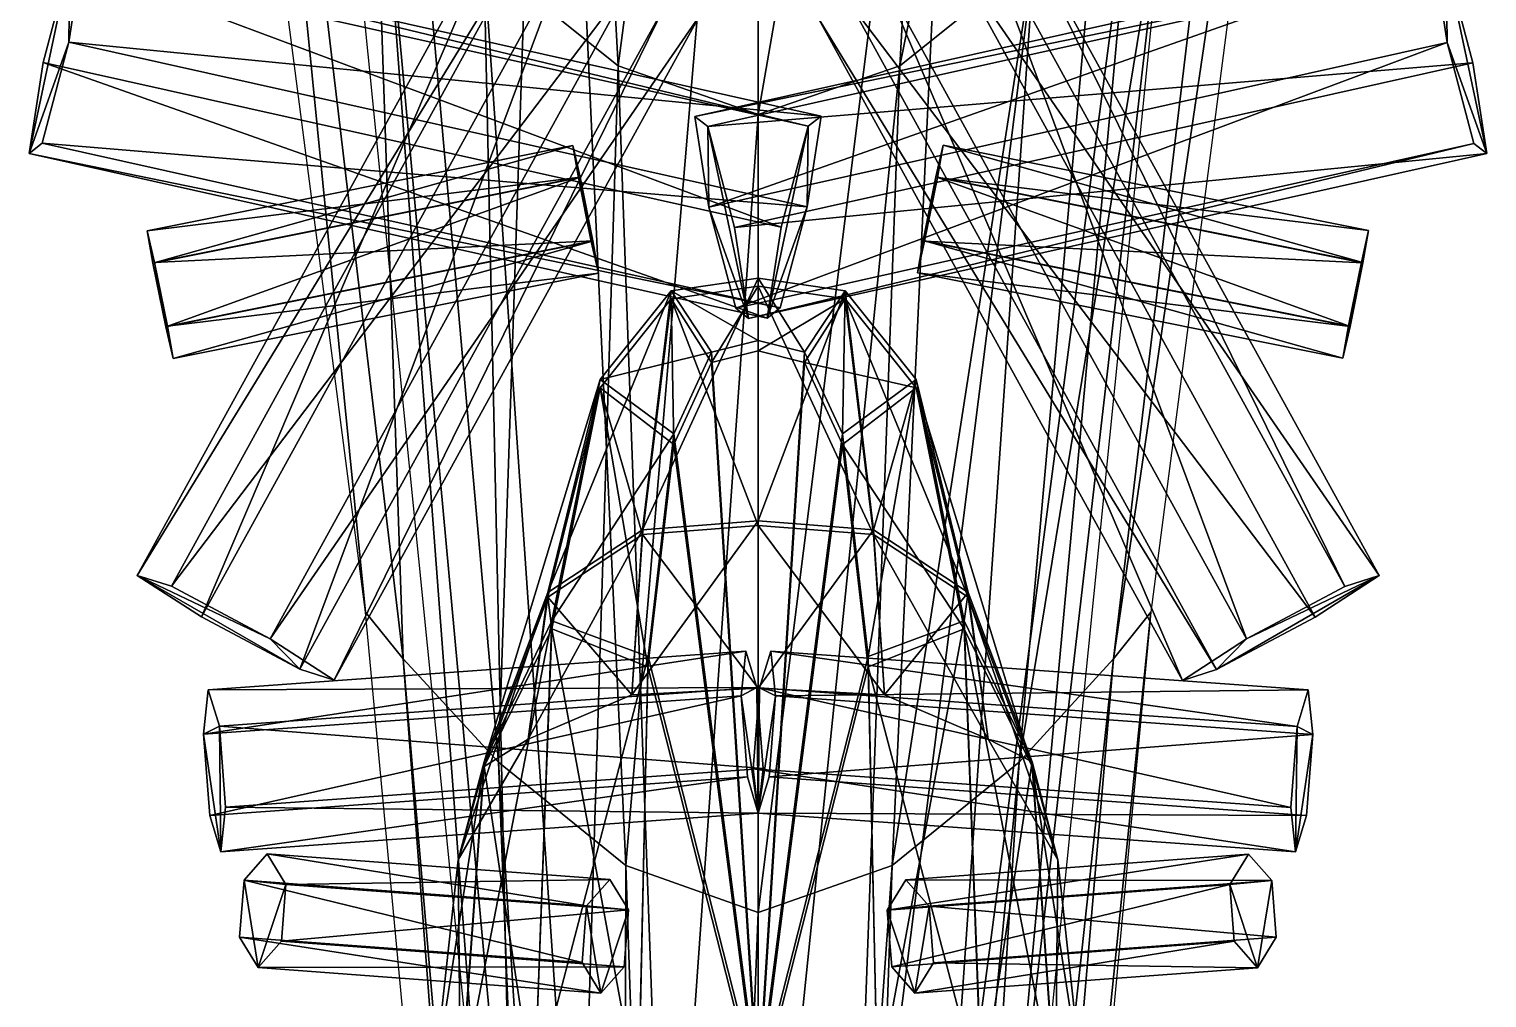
# Model space of a CAD drawing. Header units: metres. Extents: x -2.13 to 2.13, y -3.02 to 3.
# Drawn here: x -0.672 to 0.672, y 0.069 to 0.962 of the extents above; entities that cross this region are included whole.
import ezdxf

# ---------------------------------------------------------------- set-up
doc = ezdxf.new("R2010")
doc.units = ezdxf.units.M

msp = doc.modelspace()

# ---------------------------------------------------------------- linework, layer by layer
at = {"layer": 'Body'}
for points in [[(-0.3618, 0.4244, 0.0003), (-0.5693, 2.0205, -0.0227), (-0.5146, 1.961, 0.0622)], [(0.3276, 0.3811, 0.0547), (0.5693, 2.0205, -0.0227), (0.3618, 0.4244, 0.0003)], [(0.3276, 0.3811, 0.0547), (0.5155, 1.961, 0.0622), (0.5693, 2.0205, -0.0227)], [(-0.3271, 0.3811, 0.0547), (-0.5146, 1.961, 0.0622), (-0.3761, 1.83, 0.249)], [(-0.3618, 0.4244, 0.0003), (-0.5146, 1.961, 0.0622), (-0.3271, 0.3811, 0.0547)], [(0.2405, 0.2859, 0.1743), (0.5155, 1.961, 0.0622), (0.3276, 0.3811, 0.0547)], [(0.2405, 0.2859, 0.1743), (0.3784, 1.83, 0.249), (0.5155, 1.961, 0.0622)], [(-0.2391, 0.2859, 0.1743), (-0.3761, 1.83, 0.249), (-0.1919, 1.699, 0.4359)], [(-0.3271, 0.3811, 0.0547), (-0.3761, 1.83, 0.249), (-0.2391, 0.2859, 0.1743)], [(0.1236, 0.1907, 0.294), (0.3784, 1.83, 0.249), (0.2405, 0.2859, 0.1743)], [(0.1236, 0.1907, 0.294), (0.1944, 1.699, 0.4359), (0.3784, 1.83, 0.249)], [(-0.2391, 0.2859, 0.1743), (-0.1919, 1.699, 0.4359), (-0.122, 0.1907, 0.294)], [(-0.122, 0.1907, 0.294), (-0.1919, 1.699, 0.4359), (0, 1.6394, 0.5208)], [(0, 0.1474, 0.3484), (0.1944, 1.699, 0.4359), (0.1236, 0.1907, 0.294)], [(0, 0.1474, 0.3484), (0, 1.6394, 0.5208), (0.1944, 1.699, 0.4359)], [(-0.122, 0.1907, 0.294), (0, 1.6394, 0.5208), (0, 0.1474, 0.3484)], [(-0.1922, -1.3904, -0.0412), (-0.3618, 0.4244, 0.0003), (-0.3271, 0.3811, 0.0547)], [(0.1741, -1.4123, -0.0199), (0.3618, 0.4244, 0.0003), (0.1922, -1.3904, -0.0412)], [(0.1741, -1.4123, -0.0199), (0.3276, 0.3811, 0.0547), (0.3618, 0.4244, 0.0003)], [(-0.1738, -1.4123, -0.0199), (-0.3271, 0.3811, 0.0547), (-0.2391, 0.2859, 0.1743)], [(-0.1922, -1.3904, -0.0412), (-0.3271, 0.3811, 0.0547), (-0.1738, -1.4123, -0.0199)], [(0.1278, -1.4605, 0.0268), (0.3276, 0.3811, 0.0547), (0.1741, -1.4123, -0.0199)], [(0.1278, -1.4605, 0.0268), (0.2405, 0.2859, 0.1743), (0.3276, 0.3811, 0.0547)], [(-0.127, -1.4605, 0.0268), (-0.2391, 0.2859, 0.1743), (-0.122, 0.1907, 0.294)], [(-0.1738, -1.4123, -0.0199), (-0.2391, 0.2859, 0.1743), (-0.127, -1.4605, 0.0268)], [(0.0656, -1.5086, 0.0736), (0.2405, 0.2859, 0.1743), (0.1278, -1.4605, 0.0268)], [(0.0656, -1.5086, 0.0736), (0.1236, 0.1907, 0.294), (0.2405, 0.2859, 0.1743)], [(-0.127, -1.4605, 0.0268), (-0.122, 0.1907, 0.294), (-0.0648, -1.5086, 0.0736)], [(-0.0648, -1.5086, 0.0736), (-0.122, 0.1907, 0.294), (0, 0.1474, 0.3484)], [(0, -1.5305, 0.0948), (0.1236, 0.1907, 0.294), (0.0656, -1.5086, 0.0736)], [(0, -1.5305, 0.0948), (0, 0.1474, 0.3484), (0.1236, 0.1907, 0.294)], [(-0.0648, -1.5086, 0.0736), (0, 0.1474, 0.3484), (0, -1.5305, 0.0948)]]:
    msp.add_3dface(points, dxfattribs=at)
at = {"layer": 'Crystal 12'}
for points in [[(-0.5721, 0.4582, -0.1003), (-0.2354, 1.0703, -0.1449), (-0.2038, 1.0602, -0.0453)], [(-0.513, 0.42, -0.1782), (-0.2354, 1.0703, -0.1449), (-0.5721, 0.4582, -0.1003)], [(-0.513, 0.42, -0.1782), (-0.1763, 1.0321, -0.2228), (-0.2354, 1.0703, -0.1449)], [(-0.5721, 0.4582, -0.1003), (-0.2038, 1.0602, -0.0453), (-0.5405, 0.4481, -0.0007)], [(-0.5405, 0.4481, -0.0007), (-0.2038, 1.0602, -0.0453), (-0.1131, 1.0119, -0.0236)], [(-0.4223, 0.3717, -0.1566), (-0.1763, 1.0321, -0.2228), (-0.513, 0.42, -0.1782)], [(-0.4223, 0.3717, -0.1566), (-0.0856, 0.9838, -0.2012), (-0.1763, 1.0321, -0.2228)], [(-0.5405, 0.4481, -0.0007), (-0.1131, 1.0119, -0.0236), (-0.4498, 0.3998, 0.021)], [(-0.4498, 0.3998, 0.021), (-0.1131, 1.0119, -0.0236), (-0.054, 0.9737, -0.1015)], [(-0.3907, 0.3616, -0.0569), (-0.0856, 0.9838, -0.2012), (-0.4223, 0.3717, -0.1566)], [(-0.3907, 0.3616, -0.0569), (-0.054, 0.9737, -0.1015), (-0.0856, 0.9838, -0.2012)], [(-0.4498, 0.3998, 0.021), (-0.054, 0.9737, -0.1015), (-0.3907, 0.3616, -0.0569)], [(-0.4498, 0.3998, 0.021), (-0.5721, 0.4582, -0.1003), (-0.5405, 0.4481, -0.0007)], [(-0.4223, 0.3717, -0.1566), (-0.5721, 0.4582, -0.1003), (-0.4498, 0.3998, 0.021)], [(-0.513, 0.42, -0.1782), (-0.5721, 0.4582, -0.1003), (-0.4223, 0.3717, -0.1566)], [(-0.4498, 0.3998, 0.021), (-0.3907, 0.3616, -0.0569), (-0.4223, 0.3717, -0.1566)]]:
    msp.add_3dface(points, dxfattribs=at)
at = {"layer": 'Crystal 13'}
for points in [[(-0.5629, 0.7756, -0.1216), (-0.1707, 0.8544, -0.1277), (-0.1641, 0.8253, -0.0756)], [(-0.5577, 0.7459, -0.1735), (-0.1707, 0.8544, -0.1277), (-0.5629, 0.7756, -0.1216)], [(-0.5577, 0.7459, -0.1735), (-0.1656, 0.8246, -0.1795), (-0.1707, 0.8544, -0.1277)], [(-0.1707, 0.8544, -0.1277), (-0.1656, 0.8246, -0.1795), (-0.1641, 0.8253, -0.0756)], [(-0.5629, 0.7756, -0.1216), (-0.1641, 0.8253, -0.0756), (-0.5562, 0.7465, -0.0696)], [(-0.5459, 0.6871, -0.1733), (-0.1656, 0.8246, -0.1795), (-0.5577, 0.7459, -0.1735)], [(-0.5562, 0.7465, -0.0696), (-0.1641, 0.8253, -0.0756), (-0.1523, 0.7664, -0.0754)], [(-0.5459, 0.6871, -0.1733), (-0.1538, 0.7658, -0.1793), (-0.1656, 0.8246, -0.1795)], [(-0.1656, 0.8246, -0.1795), (-0.1471, 0.7367, -0.1273), (-0.1641, 0.8253, -0.0756)], [(-0.1471, 0.7367, -0.1273), (-0.1656, 0.8246, -0.1795), (-0.1538, 0.7658, -0.1793)], [(-0.1523, 0.7664, -0.0754), (-0.1641, 0.8253, -0.0756), (-0.1471, 0.7367, -0.1273)], [(-0.5629, 0.7756, -0.1216), (-0.5562, 0.7465, -0.0696), (-0.5577, 0.7459, -0.1735)], [(-0.5562, 0.7465, -0.0696), (-0.1523, 0.7664, -0.0754), (-0.5444, 0.6877, -0.0694)], [(-0.5392, 0.658, -0.1212), (-0.1538, 0.7658, -0.1793), (-0.5459, 0.6871, -0.1733)], [(-0.5444, 0.6877, -0.0694), (-0.1523, 0.7664, -0.0754), (-0.1471, 0.7367, -0.1273)], [(-0.5392, 0.658, -0.1212), (-0.1471, 0.7367, -0.1273), (-0.1538, 0.7658, -0.1793)], [(-0.5577, 0.7459, -0.1735), (-0.5562, 0.7465, -0.0696), (-0.5392, 0.658, -0.1212)], [(-0.5392, 0.658, -0.1212), (-0.5459, 0.6871, -0.1733), (-0.5577, 0.7459, -0.1735)], [(-0.5392, 0.658, -0.1212), (-0.5562, 0.7465, -0.0696), (-0.5444, 0.6877, -0.0694)], [(-0.5444, 0.6877, -0.0694), (-0.1471, 0.7367, -0.1273), (-0.5392, 0.658, -0.1212)]]:
    msp.add_3dface(points, dxfattribs=at)
at = {"layer": 'Crystal 18'}
for points in [[(-0.5111, 0.3117, -0.1342), (-0.0114, 0.3884, -0.1296), (-0.5067, 0.3527, -0.0716)], [(-0.5111, 0.3117, -0.1342), (-0.0157, 0.3473, -0.1922), (-0.0114, 0.3884, -0.1296)], [(-0.5067, 0.3527, -0.0716), (-0.0114, 0.3884, -0.1296), (-0.0012, 0.3548, -0.0634)], [(-0.0114, 0.3884, -0.1296), (-0.0157, 0.3473, -0.1922), (-0.0012, 0.3548, -0.0634)], [(-0.5067, 0.3527, -0.0716), (-0.4965, 0.3191, -0.0053), (-0.5111, 0.3117, -0.1342)], [(-0.5067, 0.3527, -0.0716), (-0.0012, 0.3548, -0.0634), (-0.4965, 0.3191, -0.0053)], [(-0.4965, 0.3191, -0.0053), (-0.0012, 0.3548, -0.0634), (0.0046, 0.2801, -0.0597)], [(-0.0157, 0.3473, -0.1922), (0.0002, 0.239, -0.1223), (-0.0012, 0.3548, -0.0634)], [(0.0046, 0.2801, -0.0597), (-0.0012, 0.3548, -0.0634), (0.0002, 0.239, -0.1223)], [(-0.5053, 0.237, -0.1305), (-0.0157, 0.3473, -0.1922), (-0.5111, 0.3117, -0.1342)], [(-0.5053, 0.237, -0.1305), (-0.0099, 0.2726, -0.1885), (-0.0157, 0.3473, -0.1922)], [(0.0002, 0.239, -0.1223), (-0.0157, 0.3473, -0.1922), (-0.0099, 0.2726, -0.1885)], [(-0.5111, 0.3117, -0.1342), (-0.4965, 0.3191, -0.0053), (-0.4951, 0.2034, -0.0642)], [(-0.4951, 0.2034, -0.0642), (-0.5053, 0.237, -0.1305), (-0.5111, 0.3117, -0.1342)], [(-0.4965, 0.3191, -0.0053), (0.0046, 0.2801, -0.0597), (-0.4907, 0.2445, -0.0017)], [(-0.4951, 0.2034, -0.0642), (-0.4965, 0.3191, -0.0053), (-0.4907, 0.2445, -0.0017)], [(-0.4951, 0.2034, -0.0642), (-0.0099, 0.2726, -0.1885), (-0.5053, 0.237, -0.1305)], [(-0.4951, 0.2034, -0.0642), (0.0002, 0.239, -0.1223), (-0.0099, 0.2726, -0.1885)], [(-0.4907, 0.2445, -0.0017), (0.0046, 0.2801, -0.0597), (0.0002, 0.239, -0.1223)], [(-0.4907, 0.2445, -0.0017), (0.0002, 0.239, -0.1223), (-0.4951, 0.2034, -0.0642)]]:
    msp.add_3dface(points, dxfattribs=at)
at = {"layer": 'Crystal 19'}
for points in [[(-0.4523, 0.2014, -0.1732), (-0.158, 0.1536, 0.0175), (-0.4737, 0.1772, -0.1318)], [(-0.4523, 0.2014, -0.1732), (-0.4737, 0.1772, -0.1318), (-0.4351, 0.1734, -0.2141)], [(-0.4523, 0.2014, -0.1732), (-0.1367, 0.1779, -0.0238), (-0.158, 0.1536, 0.0175)], [(-0.4351, 0.1734, -0.2141), (-0.1367, 0.1779, -0.0238), (-0.4523, 0.2014, -0.1732)], [(-0.4737, 0.1772, -0.1318), (-0.1622, 0.1013, 0.018), (-0.4778, 0.1248, -0.1314)], [(-0.4606, 0.0968, -0.1723), (-0.4737, 0.1772, -0.1318), (-0.4778, 0.1248, -0.1314)], [(-0.4737, 0.1772, -0.1318), (-0.158, 0.1536, 0.0175), (-0.1622, 0.1013, 0.018)], [(-0.4351, 0.1734, -0.2141), (-0.4737, 0.1772, -0.1318), (-0.4606, 0.0968, -0.1723)], [(-0.4351, 0.1734, -0.2141), (-0.1194, 0.1498, -0.0647), (-0.1367, 0.1779, -0.0238)], [(-0.1367, 0.1779, -0.0238), (-0.1194, 0.1498, -0.0647), (-0.158, 0.1536, 0.0175)], [(-0.4606, 0.0968, -0.1723), (-0.4392, 0.1211, -0.2136), (-0.4351, 0.1734, -0.2141)], [(-0.4392, 0.1211, -0.2136), (-0.1194, 0.1498, -0.0647), (-0.4351, 0.1734, -0.2141)], [(-0.4392, 0.1211, -0.2136), (-0.1235, 0.0975, -0.0642), (-0.1194, 0.1498, -0.0647)], [(-0.1622, 0.1013, 0.018), (-0.158, 0.1536, 0.0175), (-0.1449, 0.0732, -0.0229)], [(-0.1194, 0.1498, -0.0647), (-0.1449, 0.0732, -0.0229), (-0.158, 0.1536, 0.0175)], [(-0.1449, 0.0732, -0.0229), (-0.1194, 0.1498, -0.0647), (-0.1235, 0.0975, -0.0642)], [(-0.4778, 0.1248, -0.1314), (-0.1449, 0.0732, -0.0229), (-0.4606, 0.0968, -0.1723)], [(-0.4778, 0.1248, -0.1314), (-0.1622, 0.1013, 0.018), (-0.1449, 0.0732, -0.0229)], [(-0.4606, 0.0968, -0.1723), (-0.1235, 0.0975, -0.0642), (-0.4392, 0.1211, -0.2136)], [(-0.4606, 0.0968, -0.1723), (-0.1449, 0.0732, -0.0229), (-0.1235, 0.0975, -0.0642)]]:
    msp.add_3dface(points, dxfattribs=at)
at = {"layer": 'Crystal 21'}
for points in [[(0.4519, 0.2013, -0.1732), (0.119, 0.1497, -0.0647), (0.4346, 0.1732, -0.2141)], [(0.4519, 0.2013, -0.1732), (0.1362, 0.1777, -0.0238), (0.119, 0.1497, -0.0647)], [(0.4733, 0.177, -0.1318), (0.1362, 0.1777, -0.0238), (0.4519, 0.2013, -0.1732)], [(0.4519, 0.2013, -0.1732), (0.4346, 0.1732, -0.2141), (0.4733, 0.177, -0.1318)], [(0.1362, 0.1777, -0.0238), (0.1576, 0.1534, 0.0175), (0.119, 0.1497, -0.0647)], [(0.4733, 0.177, -0.1318), (0.1576, 0.1534, 0.0175), (0.1362, 0.1777, -0.0238)], [(0.4774, 0.1247, -0.1314), (0.1576, 0.1534, 0.0175), (0.4733, 0.177, -0.1318)], [(0.4733, 0.177, -0.1318), (0.4346, 0.1732, -0.2141), (0.4601, 0.0966, -0.1723)], [(0.4601, 0.0966, -0.1723), (0.4774, 0.1247, -0.1314), (0.4733, 0.177, -0.1318)], [(0.4346, 0.1732, -0.2141), (0.119, 0.1497, -0.0647), (0.1231, 0.0973, -0.0642)], [(0.4346, 0.1732, -0.2141), (0.1231, 0.0973, -0.0642), (0.4388, 0.1209, -0.2136)], [(0.4601, 0.0966, -0.1723), (0.4346, 0.1732, -0.2141), (0.4388, 0.1209, -0.2136)], [(0.1576, 0.1534, 0.0175), (0.1445, 0.073, -0.0229), (0.119, 0.1497, -0.0647)], [(0.1231, 0.0973, -0.0642), (0.119, 0.1497, -0.0647), (0.1445, 0.073, -0.0229)], [(0.1445, 0.073, -0.0229), (0.1576, 0.1534, 0.0175), (0.1617, 0.1011, 0.018)], [(0.4774, 0.1247, -0.1314), (0.1617, 0.1011, 0.018), (0.1576, 0.1534, 0.0175)], [(0.4601, 0.0966, -0.1723), (0.1617, 0.1011, 0.018), (0.4774, 0.1247, -0.1314)], [(0.4388, 0.1209, -0.2136), (0.1231, 0.0973, -0.0642), (0.1445, 0.073, -0.0229)], [(0.4388, 0.1209, -0.2136), (0.1445, 0.073, -0.0229), (0.4601, 0.0966, -0.1723)], [(0.4601, 0.0966, -0.1723), (0.1445, 0.073, -0.0229), (0.1617, 0.1011, 0.018)]]:
    msp.add_3dface(points, dxfattribs=at)
at = {"layer": 'Crystal 24'}
for points in [[(0.4967, 0.319, -0.005), (0.0014, 0.3546, -0.063), (0.0116, 0.3882, -0.1293)], [(0.0116, 0.3882, -0.1293), (0.0014, 0.3546, -0.063), (0.0159, 0.3472, -0.1919)], [(0.5069, 0.3526, -0.0713), (0.0116, 0.3882, -0.1293), (0.0159, 0.3472, -0.1919)], [(0.4967, 0.319, -0.005), (0.0116, 0.3882, -0.1293), (0.5069, 0.3526, -0.0713)], [(0.4909, 0.2443, -0.0013), (-0.0044, 0.28, -0.0593), (0.0014, 0.3546, -0.063)], [(0, 0.2389, -0.1219), (0.0014, 0.3546, -0.063), (-0.0044, 0.28, -0.0593)], [(0.0014, 0.3546, -0.063), (0, 0.2389, -0.1219), (0.0159, 0.3472, -0.1919)], [(0.4909, 0.2443, -0.0013), (0.0014, 0.3546, -0.063), (0.4967, 0.319, -0.005)], [(0.5069, 0.3526, -0.0713), (0.0159, 0.3472, -0.1919), (0.5113, 0.3115, -0.1339)], [(0.5069, 0.3526, -0.0713), (0.5113, 0.3115, -0.1339), (0.4967, 0.319, -0.005)], [(0.0101, 0.2725, -0.1882), (0.0159, 0.3472, -0.1919), (0, 0.2389, -0.1219)], [(0.5113, 0.3115, -0.1339), (0.0159, 0.3472, -0.1919), (0.0101, 0.2725, -0.1882)], [(0.5113, 0.3115, -0.1339), (0.0101, 0.2725, -0.1882), (0.5055, 0.2369, -0.1302)], [(0.4953, 0.2033, -0.0639), (0.4909, 0.2443, -0.0013), (0.4967, 0.319, -0.005)], [(0.4967, 0.319, -0.005), (0.5113, 0.3115, -0.1339), (0.4953, 0.2033, -0.0639)], [(0.4953, 0.2033, -0.0639), (0.5113, 0.3115, -0.1339), (0.5055, 0.2369, -0.1302)], [(0.4953, 0.2033, -0.0639), (-0.0044, 0.28, -0.0593), (0.4909, 0.2443, -0.0013)], [(0.4953, 0.2033, -0.0639), (0, 0.2389, -0.1219), (-0.0044, 0.28, -0.0593)], [(0.5055, 0.2369, -0.1302), (0.0101, 0.2725, -0.1882), (0, 0.2389, -0.1219)], [(0.5055, 0.2369, -0.1302), (0, 0.2389, -0.1219), (0.4953, 0.2033, -0.0639)]]:
    msp.add_3dface(points, dxfattribs=at)
at = {"layer": 'Crystal 28'}
for points in [[(0.556, 0.7468, -0.0691), (0.1638, 0.8255, -0.0751), (0.1705, 0.8546, -0.1272)], [(0.1705, 0.8546, -0.1272), (0.1638, 0.8255, -0.0751), (0.1653, 0.8249, -0.179)], [(0.5626, 0.7759, -0.1211), (0.1705, 0.8546, -0.1272), (0.1653, 0.8249, -0.179)], [(0.556, 0.7468, -0.0691), (0.1705, 0.8546, -0.1272), (0.5626, 0.7759, -0.1211)], [(0.1468, 0.737, -0.1268), (0.1638, 0.8255, -0.0751), (0.152, 0.7667, -0.0749)], [(0.1638, 0.8255, -0.0751), (0.1468, 0.737, -0.1268), (0.1653, 0.8249, -0.179)], [(0.1535, 0.7661, -0.1788), (0.1653, 0.8249, -0.179), (0.1468, 0.737, -0.1268)], [(0.5441, 0.688, -0.0689), (0.152, 0.7667, -0.0749), (0.1638, 0.8255, -0.0751)], [(0.5574, 0.7462, -0.173), (0.1653, 0.8249, -0.179), (0.1535, 0.7661, -0.1788)], [(0.5441, 0.688, -0.0689), (0.1638, 0.8255, -0.0751), (0.556, 0.7468, -0.0691)], [(0.5626, 0.7759, -0.1211), (0.1653, 0.8249, -0.179), (0.5574, 0.7462, -0.173)], [(0.539, 0.6583, -0.1207), (0.1468, 0.737, -0.1268), (0.152, 0.7667, -0.0749)], [(0.5456, 0.6874, -0.1728), (0.1535, 0.7661, -0.1788), (0.1468, 0.737, -0.1268)], [(0.539, 0.6583, -0.1207), (0.152, 0.7667, -0.0749), (0.5441, 0.688, -0.0689)], [(0.5574, 0.7462, -0.173), (0.1535, 0.7661, -0.1788), (0.5456, 0.6874, -0.1728)], [(0.5626, 0.7759, -0.1211), (0.5574, 0.7462, -0.173), (0.556, 0.7468, -0.0691)], [(0.556, 0.7468, -0.0691), (0.5574, 0.7462, -0.173), (0.539, 0.6583, -0.1207)], [(0.539, 0.6583, -0.1207), (0.5441, 0.688, -0.0689), (0.556, 0.7468, -0.0691)], [(0.539, 0.6583, -0.1207), (0.5574, 0.7462, -0.173), (0.5456, 0.6874, -0.1728)], [(0.5456, 0.6874, -0.1728), (0.1468, 0.737, -0.1268), (0.539, 0.6583, -0.1207)]]:
    msp.add_3dface(points, dxfattribs=at)
at = {"layer": 'Crystal 39'}
for points in [[(0.6222, 1.0331, -0.1753), (-0.0582, 0.8812, -0.1113), (-0.0453, 0.7975, -0.1733)], [(0.6341, 1.0237, -0.0714), (-0.0582, 0.8812, -0.1113), (0.6222, 1.0331, -0.1753)], [(0.6341, 1.0237, -0.0714), (-0.0463, 0.8718, -0.0074), (-0.0582, 0.8812, -0.1113)], [(0.6588, 0.9306, -0.0295), (-0.0463, 0.8718, -0.0074), (0.6341, 1.0237, -0.0714)], [(0.6222, 1.0331, -0.1753), (-0.0453, 0.7975, -0.1733), (0.635, 0.9494, -0.2374)], [(0.6222, 1.0331, -0.1753), (0.635, 0.9494, -0.2374), (0.6341, 1.0237, -0.0714)], [(0.6341, 1.0237, -0.0714), (0.635, 0.9494, -0.2374), (0.6716, 0.8469, -0.0916)], [(0.6716, 0.8469, -0.0916), (0.6588, 0.9306, -0.0295), (0.6341, 1.0237, -0.0714)], [(0.635, 0.9494, -0.2374), (-0.0453, 0.7975, -0.1733), (-0.0206, 0.7044, -0.1315)], [(0.635, 0.9494, -0.2374), (-0.0206, 0.7044, -0.1315), (0.6597, 0.8563, -0.1955)], [(0.6716, 0.8469, -0.0916), (0.635, 0.9494, -0.2374), (0.6597, 0.8563, -0.1955)], [(0.6588, 0.9306, -0.0295), (-0.0216, 0.7787, 0.0345), (-0.0463, 0.8718, -0.0074)], [(0.6716, 0.8469, -0.0916), (-0.0216, 0.7787, 0.0345), (0.6588, 0.9306, -0.0295)], [(-0.0582, 0.8812, -0.1113), (-0.0463, 0.8718, -0.0074), (-0.0453, 0.7975, -0.1733)], [(-0.0087, 0.695, -0.0276), (-0.0463, 0.8718, -0.0074), (-0.0216, 0.7787, 0.0345)], [(-0.0463, 0.8718, -0.0074), (-0.0087, 0.695, -0.0276), (-0.0453, 0.7975, -0.1733)], [(0.6716, 0.8469, -0.0916), (-0.0087, 0.695, -0.0276), (-0.0216, 0.7787, 0.0345)], [(0.6597, 0.8563, -0.1955), (-0.0206, 0.7044, -0.1315), (-0.0087, 0.695, -0.0276)], [(0.6597, 0.8563, -0.1955), (-0.0087, 0.695, -0.0276), (0.6716, 0.8469, -0.0916)], [(-0.0206, 0.7044, -0.1315), (-0.0453, 0.7975, -0.1733), (-0.0087, 0.695, -0.0276)]]:
    msp.add_3dface(points, dxfattribs=at)
at = {"layer": 'Crystal 40'}
for points in [[(0.5723, 0.458, -0.1001), (0.2357, 1.0701, -0.1447), (0.1766, 1.0319, -0.2226)], [(0.5407, 0.4479, -0.0004), (0.2041, 1.06, -0.045), (0.2357, 1.0701, -0.1447)], [(0.5407, 0.4479, -0.0004), (0.2357, 1.0701, -0.1447), (0.5723, 0.458, -0.1001)], [(0.4501, 0.3996, 0.0212), (0.1134, 1.0117, -0.0234), (0.2041, 1.06, -0.045)], [(0.4501, 0.3996, 0.0212), (0.2041, 1.06, -0.045), (0.5407, 0.4479, -0.0004)], [(0.5133, 0.4198, -0.178), (0.1766, 1.0319, -0.2226), (0.0859, 0.9836, -0.2009)], [(0.5723, 0.458, -0.1001), (0.1766, 1.0319, -0.2226), (0.5133, 0.4198, -0.178)], [(0.391, 0.3614, -0.0567), (0.0543, 0.9735, -0.1013), (0.1134, 1.0117, -0.0234)], [(0.391, 0.3614, -0.0567), (0.1134, 1.0117, -0.0234), (0.4501, 0.3996, 0.0212)], [(0.4226, 0.3715, -0.1563), (0.0859, 0.9836, -0.2009), (0.0543, 0.9735, -0.1013)], [(0.5133, 0.4198, -0.178), (0.0859, 0.9836, -0.2009), (0.4226, 0.3715, -0.1563)], [(0.4226, 0.3715, -0.1563), (0.0543, 0.9735, -0.1013), (0.391, 0.3614, -0.0567)], [(0.5723, 0.458, -0.1001), (0.4226, 0.3715, -0.1563), (0.4501, 0.3996, 0.0212)], [(0.5133, 0.4198, -0.178), (0.4226, 0.3715, -0.1563), (0.5723, 0.458, -0.1001)], [(0.4501, 0.3996, 0.0212), (0.5407, 0.4479, -0.0004), (0.5723, 0.458, -0.1001)], [(0.4501, 0.3996, 0.0212), (0.4226, 0.3715, -0.1563), (0.391, 0.3614, -0.0567)]]:
    msp.add_3dface(points, dxfattribs=at)
at = {"layer": 'Crystal 9'}
for points in [[(-0.6718, 0.8471, -0.0919), (-0.6342, 1.0239, -0.0716), (-0.6589, 0.9308, -0.0298)], [(-0.6352, 0.9496, -0.2376), (-0.6342, 1.0239, -0.0716), (-0.6718, 0.8471, -0.0919)], [(-0.6342, 1.0239, -0.0716), (0.0214, 0.779, 0.0342), (-0.6589, 0.9308, -0.0298)], [(-0.6352, 0.9496, -0.2376), (0.058, 0.8815, -0.1115), (-0.6224, 1.0333, -0.1755)], [(-0.6224, 1.0333, -0.1755), (-0.6342, 1.0239, -0.0716), (-0.6352, 0.9496, -0.2376)], [(-0.6224, 1.0333, -0.1755), (0.0461, 0.8721, -0.0076), (-0.6342, 1.0239, -0.0716)], [(-0.6342, 1.0239, -0.0716), (0.0461, 0.8721, -0.0076), (0.0214, 0.779, 0.0342)], [(-0.6224, 1.0333, -0.1755), (0.058, 0.8815, -0.1115), (0.0461, 0.8721, -0.0076)], [(-0.6718, 0.8471, -0.0919), (-0.6599, 0.8565, -0.1958), (-0.6352, 0.9496, -0.2376)], [(-0.6599, 0.8565, -0.1958), (0.0451, 0.7978, -0.1736), (-0.6352, 0.9496, -0.2376)], [(-0.6352, 0.9496, -0.2376), (0.0451, 0.7978, -0.1736), (0.058, 0.8815, -0.1115)], [(-0.6589, 0.9308, -0.0298), (0.0085, 0.6953, -0.0279), (-0.6718, 0.8471, -0.0919)], [(-0.6589, 0.9308, -0.0298), (0.0214, 0.779, 0.0342), (0.0085, 0.6953, -0.0279)], [(0.058, 0.8815, -0.1115), (0.0451, 0.7978, -0.1736), (0.0461, 0.8721, -0.0076)], [(0.0214, 0.779, 0.0342), (0.0461, 0.8721, -0.0076), (0.0085, 0.6953, -0.0279)], [(0.0451, 0.7978, -0.1736), (0.0085, 0.6953, -0.0279), (0.0461, 0.8721, -0.0076)], [(-0.6718, 0.8471, -0.0919), (0.0204, 0.7047, -0.1318), (-0.6599, 0.8565, -0.1958)], [(-0.6718, 0.8471, -0.0919), (0.0085, 0.6953, -0.0279), (0.0204, 0.7047, -0.1318)], [(-0.6599, 0.8565, -0.1958), (0.0204, 0.7047, -0.1318), (0.0451, 0.7978, -0.1736)], [(0.0085, 0.6953, -0.0279), (0.0451, 0.7978, -0.1736), (0.0204, 0.7047, -0.1318)]]:
    msp.add_3dface(points, dxfattribs=at)
at = {"layer": 'Pyramid 1'}
for points in [[(0.1307, 0.9279, 0.0589), (0.3666, 2.0881, -0.0222), (0.2544, 1.0271, -0.0748)], [(0.1307, 0.9279, 0.0589), (0.1883, 1.966, 0.1548), (0.3666, 2.0881, -0.0222)], [(-0.2529, 1.0271, -0.0748), (-0.1859, 1.966, 0.1548), (-0.129, 0.9279, 0.0589)], [(-0.129, 0.9279, 0.0589), (-0.1859, 1.966, 0.1548), (0, 1.9105, 0.2353)], [(0, 0.8828, 0.1197), (0.1883, 1.966, 0.1548), (0.1307, 0.9279, 0.0589)], [(0, 0.8828, 0.1197), (0, 1.9105, 0.2353), (0.1883, 1.966, 0.1548)], [(-0.129, 0.9279, 0.0589), (0, 1.9105, 0.2353), (0, 0.8828, 0.1197)], [(-0.2502, -0.1478, -0.2786), (-0.3828, 1.1715, -0.2694), (-0.346, 1.1264, -0.2086)], [(0.2266, -0.178, -0.2425), (0.3828, 1.1715, -0.2694), (0.2502, -0.1478, -0.2786)], [(0.2266, -0.178, -0.2425), (0.3466, 1.1264, -0.2086), (0.3828, 1.1715, -0.2694)], [(-0.2262, -0.178, -0.2425), (-0.346, 1.1264, -0.2086), (-0.2529, 1.0271, -0.0748)], [(-0.2502, -0.1478, -0.2786), (-0.346, 1.1264, -0.2086), (-0.2262, -0.178, -0.2425)], [(0.1663, -0.2444, -0.1631), (0.3466, 1.1264, -0.2086), (0.2266, -0.178, -0.2425)], [(0.1663, -0.2444, -0.1631), (0.2544, 1.0271, -0.0748), (0.3466, 1.1264, -0.2086)], [(-0.1653, -0.2444, -0.1631), (-0.2529, 1.0271, -0.0748), (-0.129, 0.9279, 0.0589)], [(-0.2262, -0.178, -0.2425), (-0.2529, 1.0271, -0.0748), (-0.1653, -0.2444, -0.1631)], [(0.0854, -0.3109, -0.0837), (0.2544, 1.0271, -0.0748), (0.1663, -0.2444, -0.1631)], [(0.0854, -0.3109, -0.0837), (0.1307, 0.9279, 0.0589), (0.2544, 1.0271, -0.0748)], [(-0.1653, -0.2444, -0.1631), (-0.129, 0.9279, 0.0589), (-0.0843, -0.3109, -0.0837)], [(-0.0843, -0.3109, -0.0837), (-0.129, 0.9279, 0.0589), (0, 0.8828, 0.1197)], [(0, -0.3411, -0.0477), (0.1307, 0.9279, 0.0589), (0.0854, -0.3109, -0.0837)], [(0, -0.3411, -0.0477), (0, 0.8828, 0.1197), (0.1307, 0.9279, 0.0589)], [(-0.0843, -0.3109, -0.0837), (0, 0.8828, 0.1197), (0, -0.3411, -0.0477)]]:
    msp.add_3dface(points, dxfattribs=at)
at = {"layer": 'Sphere'}
for points in [[(-0.1065, 0.5001, -0.0847), (0, 0.7322, -0.104), (0, 0.5084, -0.0843)], [(-0.1065, 0.5001, -0.0847), (-0.0801, 0.7205, -0.1047), (0, 0.7322, -0.104)], [(-0.0801, 0.7205, -0.1047), (0, 0.6747, -0.1268), (0, 0.7322, -0.104)], [(0, 0.5084, -0.0843), (0, 0.7322, -0.104), (0.0801, 0.7205, -0.1047)], [(0, 0.7322, -0.104), (0.0428, 0.664, -0.1274), (0.0801, 0.7205, -0.1047)], [(0, 0.7322, -0.104), (0, 0.6747, -0.1268), (0.0428, 0.664, -0.1274)], [(-0.1937, 0.4425, -0.0877), (-0.0801, 0.7205, -0.1047), (-0.1065, 0.5001, -0.0847)], [(-0.1937, 0.4425, -0.0877), (-0.1457, 0.6386, -0.1089), (-0.0801, 0.7205, -0.1047)], [(-0.1457, 0.6386, -0.1089), (-0.0428, 0.664, -0.1274), (-0.0801, 0.7205, -0.1047)], [(-0.0778, 0.5789, 0.0548), (-0.1457, 0.6311, 0.0377), (-0.0801, 0.713, 0.042)], [(-0.1457, 0.6311, 0.0377), (-0.1065, 0.4958, -0.0008), (-0.0801, 0.713, 0.042)], [(-0.0801, 0.713, 0.042), (-0.1065, 0.4958, -0.0008), (0, 0.504, -0.0004)], [(-0.0428, 0.6544, 0.0587), (-0.0801, 0.713, 0.042), (0, 0.7247, 0.0426)], [(-0.0801, 0.713, 0.042), (0, 0.504, -0.0004), (0, 0.7247, 0.0426)], [(-0.0801, 0.7205, -0.1047), (-0.0428, 0.664, -0.1274), (0, 0.6747, -0.1268)], [(-0.0778, 0.5789, 0.0548), (-0.0801, 0.713, 0.042), (-0.0428, 0.6544, 0.0587)], [(-0.0428, 0.6544, 0.0587), (0, 0.7247, 0.0426), (0, 0.6652, 0.0593)], [(0, 0.6652, 0.0593), (0, 0.7247, 0.0426), (0.0801, 0.713, 0.042)], [(0, 0.7247, 0.0426), (0.1065, 0.4958, -0.0008), (0.0801, 0.713, 0.042)], [(0, 0.7247, 0.0426), (0, 0.504, -0.0004), (0.1065, 0.4958, -0.0008)], [(0, 0.5084, -0.0843), (0.0801, 0.7205, -0.1047), (0.1065, 0.5001, -0.0847)], [(0, 0.6652, 0.0593), (0.0801, 0.713, 0.042), (0.0428, 0.6544, 0.0587)], [(0.0801, 0.7205, -0.1047), (0.0428, 0.664, -0.1274), (0.0778, 0.5885, -0.1313)], [(0.0428, 0.6544, 0.0587), (0.0801, 0.713, 0.042), (0.1457, 0.6311, 0.0377)], [(0.0801, 0.7205, -0.1047), (0.0778, 0.5885, -0.1313), (0.1457, 0.6386, -0.1089)], [(0.1065, 0.5001, -0.0847), (0.0801, 0.7205, -0.1047), (0.1457, 0.6386, -0.1089)], [(0.0801, 0.713, 0.042), (0.1937, 0.4382, -0.0039), (0.1457, 0.6311, 0.0377)], [(0.0801, 0.713, 0.042), (0.1065, 0.4958, -0.0008), (0.1937, 0.4382, -0.0039)], [(-0.0428, 0.664, -0.1274), (0, -0.0152, -0.1698), (0, 0.6747, -0.1268)], [(0, 0.6747, -0.1268), (0, -0.0152, -0.1698), (0.0428, 0.664, -0.1274)], [(0, 0.6747, -0.1268), (0, -0.0152, -0.1698), (0, -0.0152, -0.1698)], [(-0.1457, 0.6386, -0.1089), (-0.0778, 0.5885, -0.1313), (-0.0428, 0.664, -0.1274)], [(-0.0778, 0.5885, -0.1313), (0, -0.0152, -0.1698), (-0.0428, 0.664, -0.1274)], [(0, -0.0256, 0.0299), (-0.0428, 0.6544, 0.0587), (0, 0.6652, 0.0593)], [(-0.0428, 0.664, -0.1274), (0, -0.0152, -0.1698), (0, -0.0152, -0.1698)], [(0, -0.0256, 0.0299), (0, 0.6652, 0.0593), (0, -0.0256, 0.0299)], [(0, -0.0256, 0.0299), (0, 0.6652, 0.0593), (0.0428, 0.6544, 0.0587)], [(0.0428, 0.664, -0.1274), (0, -0.0152, -0.1698), (0.0778, 0.5885, -0.1313)], [(0.0428, 0.664, -0.1274), (0, -0.0152, -0.1698), (0, -0.0152, -0.1698)], [(0, -0.0256, 0.0299), (-0.0778, 0.5789, 0.0548), (-0.0428, 0.6544, 0.0587)], [(0, -0.0256, 0.0299), (-0.0428, 0.6544, 0.0587), (0, -0.0256, 0.0299)], [(0, -0.0256, 0.0299), (0.0428, 0.6544, 0.0587), (0.0778, 0.5789, 0.0548)], [(0, -0.0256, 0.0299), (0.0428, 0.6544, 0.0587), (0, -0.0256, 0.0299)], [(0.0428, 0.6544, 0.0587), (0.1457, 0.6311, 0.0377), (0.0778, 0.5789, 0.0548)], [(-0.2526, 0.2862, -0.0959), (-0.1457, 0.6386, -0.1089), (-0.1937, 0.4425, -0.0877)], [(-0.2526, 0.2862, -0.0959), (-0.19, 0.4163, -0.1206), (-0.1457, 0.6386, -0.1089)], [(-0.19, 0.4163, -0.1206), (-0.0778, 0.5885, -0.1313), (-0.1457, 0.6386, -0.1089)], [(0.1457, 0.6386, -0.1089), (0.0778, 0.5885, -0.1313), (0.1014, 0.3835, -0.1421)], [(0.1457, 0.6386, -0.1089), (0.1014, 0.3835, -0.1421), (0.19, 0.4163, -0.1206)], [(0.1065, 0.5001, -0.0847), (0.1457, 0.6386, -0.1089), (0.1937, 0.4425, -0.0877)], [(0.1937, 0.4425, -0.0877), (0.1457, 0.6386, -0.1089), (0.19, 0.4163, -0.1206)], [(-0.1457, 0.6311, 0.0377), (-0.1937, 0.4382, -0.0039), (-0.1065, 0.4958, -0.0008)], [(-0.19, 0.4088, 0.0261), (-0.1937, 0.4382, -0.0039), (-0.1457, 0.6311, 0.0377)], [(-0.1015, 0.3739, 0.044), (-0.19, 0.4088, 0.0261), (-0.1457, 0.6311, 0.0377)], [(-0.1015, 0.3739, 0.044), (-0.1457, 0.6311, 0.0377), (-0.0778, 0.5789, 0.0548)], [(0.0778, 0.5789, 0.0548), (0.1457, 0.6311, 0.0377), (0.19, 0.4088, 0.0261)], [(0.1457, 0.6311, 0.0377), (0.2526, 0.2819, -0.0121), (0.19, 0.4088, 0.0261)], [(0.1457, 0.6311, 0.0377), (0.1937, 0.4382, -0.0039), (0.2526, 0.2819, -0.0121)], [(-0.19, 0.4163, -0.1206), (-0.1014, 0.3835, -0.1421), (-0.0778, 0.5885, -0.1313)], [(0, -0.0256, 0.0299), (-0.1015, 0.3739, 0.044), (-0.0778, 0.5789, 0.0548)], [(-0.1014, 0.3835, -0.1421), (0, -0.0152, -0.1698), (-0.0778, 0.5885, -0.1313)], [(-0.0778, 0.5885, -0.1313), (0, -0.0152, -0.1698), (0, -0.0152, -0.1698)], [(0, -0.0256, 0.0299), (-0.0778, 0.5789, 0.0548), (0, -0.0256, 0.0299)], [(0.0778, 0.5885, -0.1313), (0, -0.0152, -0.1698), (0.1014, 0.3835, -0.1421)], [(0.0778, 0.5885, -0.1313), (0, -0.0152, -0.1698), (0, -0.0152, -0.1698)], [(0, -0.0256, 0.0299), (0.0778, 0.5789, 0.0548), (0.1015, 0.3739, 0.044)], [(0, -0.0256, 0.0299), (0.0778, 0.5789, 0.0548), (0, -0.0256, 0.0299)], [(0.0778, 0.5789, 0.0548), (0.19, 0.4088, 0.0261), (0.1015, 0.3739, 0.044)], [(-0.2119, 0.3073, -0.0528), (-0.1065, 0.5001, -0.0847), (-0.1165, 0.3482, -0.0506)], [(-0.2119, 0.3073, -0.0528), (-0.1937, 0.4425, -0.0877), (-0.1065, 0.5001, -0.0847)], [(-0.1165, 0.3482, -0.0506), (0, 0.5084, -0.0843), (0, 0.3541, -0.0503)], [(-0.1165, 0.3482, -0.0506), (-0.1065, 0.5001, -0.0847), (0, 0.5084, -0.0843)], [(-0.1065, 0.4958, -0.0008), (0, 0.3541, -0.0503), (0, 0.504, -0.0004)], [(0, 0.3541, -0.0503), (0, 0.5084, -0.0843), (0.1065, 0.5001, -0.0847)], [(0, 0.504, -0.0004), (0.1165, 0.3482, -0.0506), (0.1065, 0.4958, -0.0008)], [(0, 0.504, -0.0004), (0, 0.3541, -0.0503), (0.1165, 0.3482, -0.0506)], [(0, 0.3541, -0.0503), (0.1065, 0.5001, -0.0847), (0.1165, 0.3482, -0.0506)], [(0.1165, 0.3482, -0.0506), (0.1065, 0.5001, -0.0847), (0.1937, 0.4425, -0.0877)], [(-0.1937, 0.4382, -0.0039), (-0.1165, 0.3482, -0.0506), (-0.1065, 0.4958, -0.0008)], [(-0.1065, 0.4958, -0.0008), (-0.1165, 0.3482, -0.0506), (0, 0.3541, -0.0503)], [(0.1065, 0.4958, -0.0008), (0.2119, 0.3073, -0.0528), (0.1937, 0.4382, -0.0039)], [(0.1065, 0.4958, -0.0008), (0.1165, 0.3482, -0.0506), (0.2119, 0.3073, -0.0528)], [(-0.2763, 0.1961, -0.0586), (-0.1937, 0.4425, -0.0877), (-0.2119, 0.3073, -0.0528)], [(-0.2763, 0.1961, -0.0586), (-0.2526, 0.2862, -0.0959), (-0.1937, 0.4425, -0.0877)], [(-0.19, 0.4088, 0.0261), (-0.2526, 0.2819, -0.0121), (-0.1937, 0.4382, -0.0039)], [(-0.2526, 0.2819, -0.0121), (-0.2119, 0.3073, -0.0528), (-0.1937, 0.4382, -0.0039)], [(-0.1937, 0.4382, -0.0039), (-0.2119, 0.3073, -0.0528), (-0.1165, 0.3482, -0.0506)], [(0.1165, 0.3482, -0.0506), (0.1937, 0.4425, -0.0877), (0.2119, 0.3073, -0.0528)], [(0.1937, 0.4425, -0.0877), (0.19, 0.4163, -0.1206), (0.2526, 0.2862, -0.0959)], [(0.2119, 0.3073, -0.0528), (0.1937, 0.4425, -0.0877), (0.2526, 0.2862, -0.0959)], [(0.1937, 0.4382, -0.0039), (0.2763, 0.1961, -0.0586), (0.2526, 0.2819, -0.0121)], [(0.1937, 0.4382, -0.0039), (0.2119, 0.3073, -0.0528), (0.2763, 0.1961, -0.0586)], [(-0.2742, -0.0182, -0.1119), (-0.19, 0.4163, -0.1206), (-0.2526, 0.2862, -0.0959)], [(-0.2742, -0.0182, -0.1119), (-0.2062, -0.0166, -0.1433), (-0.19, 0.4163, -0.1206)], [(-0.2063, -0.0242, 0.0034), (-0.2526, 0.2819, -0.0121), (-0.19, 0.4088, 0.0261)], [(-0.1102, -0.0253, 0.0231), (-0.2063, -0.0242, 0.0034), (-0.19, 0.4088, 0.0261)], [(-0.2062, -0.0166, -0.1433), (-0.1014, 0.3835, -0.1421), (-0.19, 0.4163, -0.1206)], [(-0.1102, -0.0253, 0.0231), (-0.19, 0.4088, 0.0261), (-0.1015, 0.3739, 0.044)], [(0.19, 0.4163, -0.1206), (0.1014, 0.3835, -0.1421), (0.1101, -0.0155, -0.163)], [(0.1015, 0.3739, 0.044), (0.19, 0.4088, 0.0261), (0.2063, -0.0242, 0.0034)], [(0.19, 0.4163, -0.1206), (0.1101, -0.0155, -0.163), (0.2062, -0.0166, -0.1433)], [(0.2526, 0.2862, -0.0959), (0.19, 0.4163, -0.1206), (0.2062, -0.0166, -0.1433)], [(0.19, 0.4088, 0.0261), (0.2742, -0.0226, -0.028), (0.2063, -0.0242, 0.0034)], [(0.19, 0.4088, 0.0261), (0.2526, 0.2819, -0.0121), (0.2742, -0.0226, -0.028)], [(-0.2062, -0.0166, -0.1433), (-0.1101, -0.0155, -0.163), (-0.1014, 0.3835, -0.1421)], [(-0.1101, -0.0155, -0.163), (0, -0.0152, -0.1698), (-0.1014, 0.3835, -0.1421)], [(-0.1014, 0.3835, -0.1421), (0, -0.0152, -0.1698), (0, -0.0152, -0.1698)], [(0.1014, 0.3835, -0.1421), (0, -0.0152, -0.1698), (0.1101, -0.0155, -0.163)], [(0.1014, 0.3835, -0.1421), (0, -0.0152, -0.1698), (0, -0.0152, -0.1698)], [(0, -0.0256, 0.0299), (-0.1102, -0.0253, 0.0231), (-0.1015, 0.3739, 0.044)], [(0, -0.0256, 0.0299), (-0.1015, 0.3739, 0.044), (0, -0.0256, 0.0299)], [(0, -0.0256, 0.0299), (0.1015, 0.3739, 0.044), (0.1102, -0.0253, 0.0231)], [(0, -0.0256, 0.0299), (0.1015, 0.3739, 0.044), (0, -0.0256, 0.0299)], [(0.1015, 0.3739, 0.044), (0.2063, -0.0242, 0.0034), (0.1102, -0.0253, 0.0231)], [(-0.2526, 0.2819, -0.0121), (-0.2763, 0.1961, -0.0586), (-0.2119, 0.3073, -0.0528)], [(0.2119, 0.3073, -0.0528), (0.2526, 0.2862, -0.0959), (0.2763, 0.1961, -0.0586)], [(-0.3, -0.0204, -0.0699), (-0.2526, 0.2862, -0.0959), (-0.2763, 0.1961, -0.0586)], [(-0.3, -0.0204, -0.0699), (-0.2742, -0.0182, -0.1119), (-0.2526, 0.2862, -0.0959)], [(0.2526, 0.2862, -0.0959), (0.2062, -0.0166, -0.1433), (0.2742, -0.0182, -0.1119)], [(0.2763, 0.1961, -0.0586), (0.2526, 0.2862, -0.0959), (0.2742, -0.0182, -0.1119)], [(-0.2742, -0.0226, -0.028), (-0.2763, 0.1961, -0.0586), (-0.2526, 0.2819, -0.0121)], [(-0.2063, -0.0242, 0.0034), (-0.2742, -0.0226, -0.028), (-0.2526, 0.2819, -0.0121)], [(0.2526, 0.2819, -0.0121), (0.3, -0.0204, -0.0699), (0.2742, -0.0226, -0.028)], [(0.2526, 0.2819, -0.0121), (0.2763, 0.1961, -0.0586), (0.3, -0.0204, -0.0699)], [(-0.2742, -0.0226, -0.028), (-0.3, -0.0204, -0.0699), (-0.2763, 0.1961, -0.0586)], [(0.2763, 0.1961, -0.0586), (0.2742, -0.0182, -0.1119), (0.3, -0.0204, -0.0699)]]:
    msp.add_3dface(points, dxfattribs=at)

doc.saveas('drawing.dxf')
